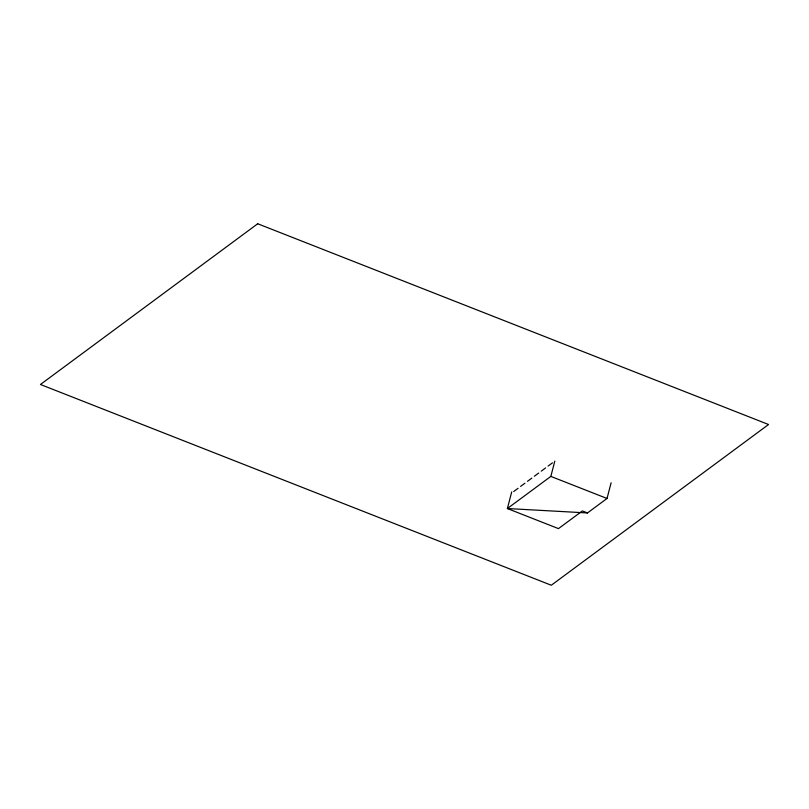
<?xml version="1.0" encoding="UTF-8"?>
<svg xmlns="http://www.w3.org/2000/svg" width="809" height="809" viewBox="0 0 809 809"><rect width="100%" height="100%" fill="white"/><g stroke="black" fill="none" stroke-linecap="round" stroke-linejoin="round"><path stroke-width="1.21" d="M511.713 491.892L507.385 508.537L558.463 528.621L582.369 510.934L587.476 512.946L607.023 498.475L611.129 482.751M587.476 512.946L507.385 508.537L550.838 476.4L554.812 461.11M513.715 491.518L518.063 488.302M520.602 486.421L524.94 483.206M527.478 481.335L531.826 478.119M534.355 476.248L538.703 473.032M541.241 471.151L545.579 467.946M548.118 466.065L552.466 462.849M550.838 476.4L607.023 498.475M257.707 223.759L40.45 384.487L551.293 585.241L768.55 424.513L257.707 223.759"/></g></svg>
